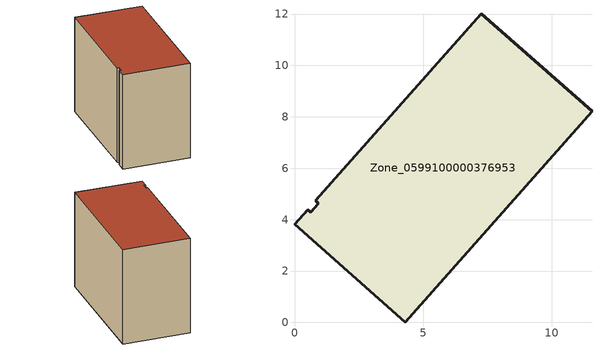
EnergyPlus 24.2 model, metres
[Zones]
Zone_0599100000376953
 floor ground (C_G): 0.64,4.29 0.93,4.62 0.83,4.75 7.27,12.02 11.57,8.22 4.31,0 0,3.81 0.52,4.39 z0
 wall outside (C_F): 7.27,12.02 0.83,4.75 0.93,4.62 0.64,4.29 0.52,4.39 0,3.81 4.31,0 11.57,8.22 7.27,12.02 z0:8.46
 roof outside (C_R): 0.93,4.62 0.64,4.29 0.52,4.39 0,3.81 4.31,0 11.57,8.22 7.27,12.02 0.83,4.75 z8.46
[BUILDING]
Pand.0599100000376953: North Axis=0; Terrain=City; Loads Convergence Tolerance Value=0.04; Temperature Convergence Tolerance Value=0.4; Solar Distribution=FullExterior; Maximum Number of Warmup Days=25; Minimum Number of Warmup Days=1
[Site:Location]
Rotterdam.The.Hague.AP_ZH_NLD Design_Conditions: Latitude=51.96; Longitude=4.45; Time Zone=1; Elevation=-4.5
[SITE:GROUNDTEMPERATURE:BUILDINGSURFACE]
18, 18, 18, 18, 18, 18, 18, 18, 18, 18, 18, 18
[MATERIAL] Thermal Absorptance=0.9; Solar Absorptance=0.7; Visible Absorptance=0.7
Name | Roughness | Thickness | Conductivity | Density | Specific Heat
G.TC.1992-2005 | MediumSmooth | 0.15 | 0.06 | 540 | 1210
F.TC.1992-2005 | Rough | 0.3 | 0.12 | 1920 | 840
R.TC.1992-2005 | MediumRough | 0.2 | 0.08 | 1500 | 1000
[CONSTRUCTION]
C_G: G.TC.1992-2005
C_F: F.TC.1992-2005
C_R: R.TC.1992-2005
[ZONE]
Zone_0599100000376953: Type=1; Multiplier=1; Ceiling Height=Autocalculate; Volume=Autocalculate; Floor Area=autocalculate; Part of Total Floor Area=Yes
[ZONEINFILTRATION:DESIGNFLOWRATE]
Infil_Zone_0599100000376953: Zone or ZoneList or Space or SpaceList=Zone_0599100000376953; Schedule=AlwaysOn; Design Flow Rate Calculation Method=Flow/Area; Flow Rate per Floor Area=0.0015; Constant Term Coefficient=1; Temperature Term Coefficient=0; Velocity Term Coefficient=0; Velocity Squared Term Coefficient=0
[HVACTEMPLATE:ZONE:IDEALLOADSAIRSYSTEM]
Zone_0599100000376953: Maximum Heating Supply Air Temperature=50; Minimum Cooling Supply Air Temperature=13; Maximum Heating Supply Air Humidity Ratio=0.0156; Minimum Cooling Supply Air Humidity Ratio=0.0077; Heating Limit=NoLimit; Cooling Limit=NoLimit; Dehumidification Control Type=ConstantSensibleHeatRatio; Cooling Sensible Heat Ratio=0.7; Dehumidification Setpoint=60; Humidification Control Type=None; Humidification Setpoint=30; Outdoor Air Method=None; Outdoor Air Flow Rate per Person=0.00944; Outdoor Air Flow Rate per Zone Floor Area=0; Outdoor Air Flow Rate per Zone=0; Demand Controlled Ventilation Type=None; Outdoor Air Economizer Type=NoEconomizer; Heat Recovery Type=None; Sensible Heat Recovery Effectiveness=0.7; Latent Heat Recovery Effectiveness=0.65
[ZONECONTROL:THERMOSTAT]
ThermostatControl_Zone_0599100000376953: Zone or ZoneList=Zone_0599100000376953; Control Type Schedule=DualSetpointControlType; Control 1=Thermostat_Zone_0599100000376953; Temperature Difference Between Cutout And Setpoint=0
[THERMOSTATSETPOINT:DUALSETPOINT]
Thermostat_Zone_0599100000376953: Heating Setpoint Temperature Schedule=HeatingSetpoint_Zone_0599100000376953; Cooling Setpoint Temperature Schedule=CoolingSetpoint_Zone_0599100000376953
[SCHEDULE:COMPACT]
HeatingSetpoint_Zone_0599100000376953: Through: 12/31, For: AllDays, Until: 24:00, 21
CoolingSetpoint_Zone_0599100000376953: Through: 12/31, For: AllDays, Until: 24:00, 24
DualSetpointControlType: Through: 12/31, For: AllDays, Until: 24:00, 4
AlwaysOn: Through: 12/31, For: AllDays, Until: 24:00, 1
